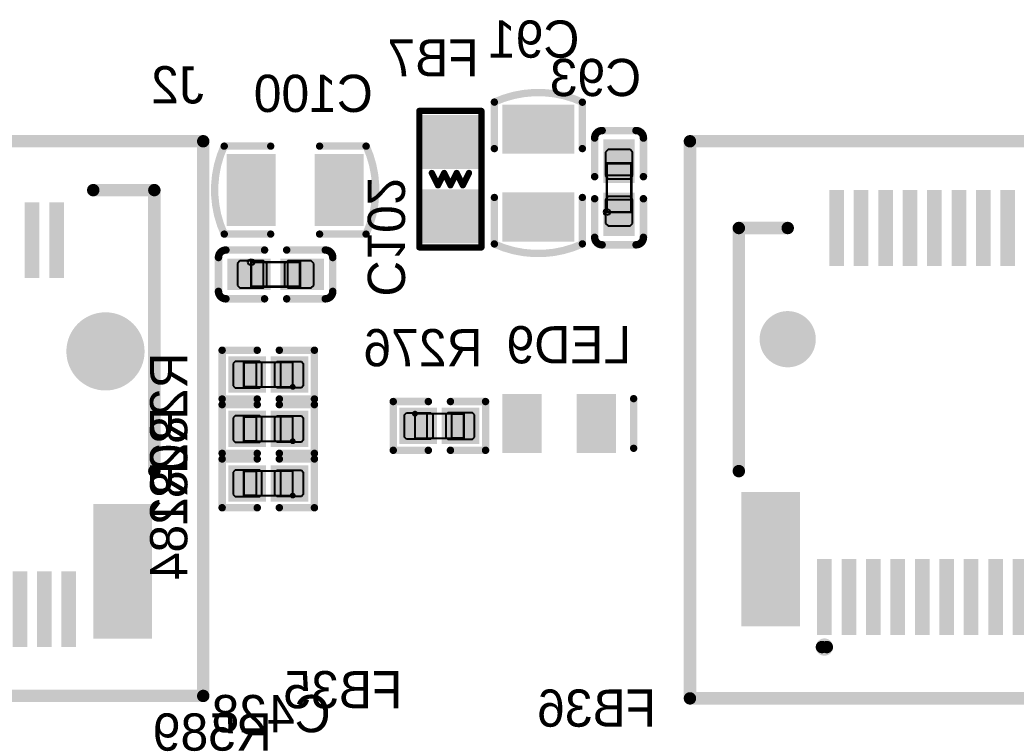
# Model space of a CAD drawing. Header units: millimetres. Extents: x 892 to 1144, y 1011 to 1123.
# Drawn here: x 1067.09 to 1087.47, y 1054.4 to 1069.06 of the extents above; entities that cross this region are included whole.
import ezdxf

# ---------------------------------------------------------------- set-up
doc = ezdxf.new("R2010")
doc.units = ezdxf.units.MM
for name, color, linetype in [('BottomLayer', 5, 'Continuous'), ('BottomOverlay', 54, 'Continuous'), ('BottomPaste', 16, 'Continuous'), ('BottomSolder', 6, 'Continuous'), ('Mechanical12', 56, 'Continuous'), ('Mechanical15', 56, 'Continuous'), ('Mechanical4', 56, 'Continuous'), ('Mechanical5', 56, 'Continuous'), ('Mechanical6', 56, 'Continuous'), ('MultiLayer', 9, 'Continuous'), ('TopLayer', 1, 'Continuous'), ('TopSolder', 216, 'Continuous')]:
    doc.layers.add(name, color=color, linetype=linetype)

msp = doc.modelspace()

# ---------------------------------------------------------------- linework, layer by layer
at = {"layer": 'BottomLayer'}
for points, const_width in [([(1068.445, 1062.275, 1), (1069.245, 1062.275, 1)], 0.8), ([(1082.512, 1062.525, 1), (1083.087, 1062.525, 1)], 0.575)]:
    msp.add_lwpolyline(points, format="xyb", close=True, dxfattribs=dict(at, const_width=const_width))
for points in [[(1077.065, 1067.225), (1077.065, 1066.425), (1078.335, 1067.225), (1078.335, 1066.425)], [(1076.408, 1067.012), (1075.392, 1067.012), (1076.408, 1066.113), (1075.392, 1066.113)], [(1079.62, 1065.775), (1079.62, 1066.565), (1079.08, 1065.775), (1079.08, 1066.565)], [(1072.225, 1066.21), (1071.425, 1066.21), (1072.225, 1064.94), (1071.425, 1064.94)], [(1074.025, 1066.21), (1073.225, 1066.21), (1074.025, 1064.94), (1073.225, 1064.94)], [(1076.408, 1065.488), (1075.392, 1065.488), (1076.408, 1064.589), (1075.392, 1064.589)], [(1079.62, 1064.685), (1079.62, 1065.475), (1079.08, 1064.685), (1079.08, 1065.475)], [(1083.65, 1064.025), (1083.95, 1064.025), (1083.65, 1065.575), (1083.95, 1065.575)], [(1084.15, 1064.025), (1084.45, 1064.025), (1084.15, 1065.575), (1084.45, 1065.575)], [(1084.65, 1064.025), (1084.95, 1064.025), (1084.65, 1065.575), (1084.95, 1065.575)], [(1085.15, 1064.025), (1085.45, 1064.025), (1085.15, 1065.575), (1085.45, 1065.575)], [(1085.65, 1064.025), (1085.95, 1064.025), (1085.65, 1065.575), (1085.95, 1065.575)], [(1086.15, 1064.025), (1086.45, 1064.025), (1086.15, 1065.575), (1086.45, 1065.575)], [(1086.65, 1064.025), (1086.95, 1064.025), (1086.65, 1065.575), (1086.95, 1065.575)], [(1087.15, 1064.025), (1087.45, 1064.025), (1087.15, 1065.575), (1087.45, 1065.575)], [(1067.195, 1063.775), (1067.495, 1063.775), (1067.195, 1065.325), (1067.495, 1065.325)], [(1067.695, 1063.775), (1067.995, 1063.775), (1067.695, 1065.325), (1067.995, 1065.325)], [(1077.065, 1065.425), (1077.065, 1064.625), (1078.335, 1065.425), (1078.335, 1064.625)], [(1071.385, 1063.58), (1072.175, 1063.58), (1071.385, 1064.12), (1072.175, 1064.12)], [(1072.475, 1063.58), (1073.265, 1063.58), (1072.475, 1064.12), (1073.265, 1064.12)], [(1072.025, 1062.07), (1071.459, 1062.07), (1072.025, 1061.53), (1071.459, 1061.53)], [(1072.891, 1062.07), (1072.325, 1062.07), (1072.891, 1061.53), (1072.325, 1061.53)], [(1077.063, 1060.3), (1077.663, 1060.3), (1077.063, 1061.3), (1077.663, 1061.3)], [(1078.587, 1060.3), (1079.187, 1060.3), (1078.587, 1061.3), (1079.187, 1061.3)], [(1072.025, 1060.958), (1071.459, 1060.958), (1072.025, 1060.418), (1071.459, 1060.418)], [(1072.891, 1060.958), (1072.325, 1060.958), (1072.891, 1060.418), (1072.325, 1060.418)], [(1074.959, 1060.48), (1075.525, 1060.48), (1074.959, 1061.02), (1075.525, 1061.02)], [(1075.825, 1060.48), (1076.391, 1060.48), (1075.825, 1061.02), (1076.391, 1061.02)], [(1072.025, 1059.845), (1071.459, 1059.845), (1072.025, 1059.305), (1071.459, 1059.305)], [(1072.891, 1059.845), (1072.325, 1059.845), (1072.891, 1059.305), (1072.325, 1059.305)], [(1081.85, 1056.65), (1083.05, 1056.65), (1081.85, 1059.4), (1083.05, 1059.4)], [(1068.595, 1056.4), (1069.795, 1056.4), (1068.595, 1059.15), (1069.795, 1059.15)], [(1083.4, 1056.475), (1083.7, 1056.475), (1083.4, 1058.025), (1083.7, 1058.025)], [(1083.9, 1056.475), (1084.2, 1056.475), (1083.9, 1058.025), (1084.2, 1058.025)], [(1084.4, 1056.475), (1084.7, 1056.475), (1084.4, 1058.025), (1084.7, 1058.025)], [(1084.9, 1056.475), (1085.2, 1056.475), (1084.9, 1058.025), (1085.2, 1058.025)], [(1085.4, 1056.475), (1085.7, 1056.475), (1085.4, 1058.025), (1085.7, 1058.025)], [(1085.9, 1056.475), (1086.2, 1056.475), (1085.9, 1058.025), (1086.2, 1058.025)], [(1086.4, 1056.475), (1086.7, 1056.475), (1086.4, 1058.025), (1086.7, 1058.025)], [(1086.9, 1056.475), (1087.2, 1056.475), (1086.9, 1058.025), (1087.2, 1058.025)], [(1087.4, 1056.475), (1087.7, 1056.475), (1087.4, 1058.025), (1087.7, 1058.025)], [(1066.945, 1056.225), (1067.245, 1056.225), (1066.945, 1057.775), (1067.245, 1057.775)], [(1067.445, 1056.225), (1067.745, 1056.225), (1067.445, 1057.775), (1067.745, 1057.775)], [(1067.945, 1056.225), (1068.245, 1056.225), (1067.945, 1057.775), (1068.245, 1057.775)]]:
    msp.add_solid(points, dxfattribs=at)
at = {"layer": 'BottomOverlay'}
for points, const_width in [([(1076.799, 1067.377, -0.21896), (1078.6, 1067.374)], 0.15), ([(1078.851, 1066.641, -0.414214), (1079.004, 1066.794)], 0.152), ([(1079.696, 1066.794, -0.414214), (1079.849, 1066.641)], 0.152), ([(1071.276, 1064.675, -0.21896), (1071.273, 1066.476)], 0.15), ([(1074.177, 1066.476, -0.21896), (1074.174, 1064.675)], 0.15), ([(1079.004, 1064.456, -0.414214), (1078.851, 1064.609)], 0.152), ([(1079.849, 1064.609, -0.414214), (1079.696, 1064.456)], 0.152), ([(1071.156, 1064.196, -0.414214), (1071.309, 1064.349)], 0.152), ([(1073.341, 1064.349, -0.414214), (1073.494, 1064.196)], 0.152), ([(1078.6, 1064.476, -0.21896), (1076.799, 1064.473)], 0.15), ([(1071.309, 1063.351, -0.414214), (1071.156, 1063.504)], 0.152), ([(1073.494, 1063.504, -0.414214), (1073.341, 1063.351)], 0.152), ([(1083.5, 1056.225, -1), (1083.6, 1056.225)], 0.254), ([(1083.6, 1056.225, -1), (1083.5, 1056.225)], 0.254)]:
    msp.add_lwpolyline(points, format="xyb", dxfattribs=dict(at, const_width=const_width))
for points, const_width in [([(1076.762, 1067.377, 1), (1076.837, 1067.377, 1)], 0.075), ([(1076.762, 1067.375, 1), (1076.837, 1067.375, 1)], 0.075), ([(1078.562, 1067.375, 1), (1078.637, 1067.375, 1)], 0.075), ([(1078.562, 1067.374, 1), (1078.637, 1067.374, 1)], 0.075), ([(1075.233, 1067.197, 1), (1075.297, 1067.197, 1)], 0.0635), ([(1075.233, 1067.197, 1), (1075.297, 1067.197, 1)], 0.0635), ([(1076.503, 1067.197, 1), (1076.567, 1067.197, 1)], 0.0635), ([(1076.503, 1067.197, 1), (1076.567, 1067.197, 1)], 0.0635), ([(1078.966, 1066.794, 1), (1079.042, 1066.794, 1)], 0.0762), ([(1078.966, 1066.794, 1), (1079.042, 1066.794, 1)], 0.0762), ([(1079.658, 1066.794, 1), (1079.734, 1066.794, 1)], 0.0762), ([(1079.658, 1066.794, 1), (1079.734, 1066.794, 1)], 0.0762), ([(1078.813, 1066.641, 1), (1078.889, 1066.641, 1)], 0.0762), ([(1078.813, 1066.641, 1), (1078.889, 1066.641, 1)], 0.0762), ([(1079.81, 1066.641, 1), (1079.887, 1066.641, 1)], 0.0762), ([(1079.81, 1066.641, 1), (1079.887, 1066.641, 1)], 0.0762), ([(1071.235, 1066.476, 1), (1071.31, 1066.476, 1)], 0.075), ([(1071.237, 1066.475, 1), (1071.312, 1066.475, 1)], 0.075), ([(1072.187, 1066.475, 1), (1072.262, 1066.475, 1)], 0.075), ([(1073.187, 1066.475, 1), (1073.262, 1066.475, 1)], 0.075), ([(1074.137, 1066.475, 1), (1074.212, 1066.475, 1)], 0.075), ([(1074.14, 1066.476, 1), (1074.215, 1066.476, 1)], 0.075), ([(1076.762, 1066.425, 1), (1076.837, 1066.425, 1)], 0.075), ([(1078.562, 1066.425, 1), (1078.637, 1066.425, 1)], 0.075), ([(1075.487, 1065.927, 1), (1075.551, 1065.927, 1)], 0.0635), ([(1075.741, 1065.927, 1), (1075.805, 1065.927, 1)], 0.0635), ([(1075.741, 1065.927, 1), (1075.805, 1065.927, 1)], 0.0635), ([(1075.995, 1065.927, 1), (1076.059, 1065.927, 1)], 0.0635), ([(1075.995, 1065.927, 1), (1076.059, 1065.927, 1)], 0.0635), ([(1076.249, 1065.927, 1), (1076.313, 1065.927, 1)], 0.0635), ([(1078.813, 1065.851, 1), (1078.889, 1065.851, 1)], 0.0762), ([(1079.81, 1065.851, 1), (1079.887, 1065.851, 1)], 0.0762), ([(1068.531, 1065.575, 1), (1068.658, 1065.575, 1)], 0.127), ([(1068.531, 1065.575, 1), (1068.658, 1065.575, 1)], 0.127), ([(1069.781, 1065.575, 1), (1069.908, 1065.575, 1)], 0.127), ([(1069.781, 1065.575, 1), (1069.908, 1065.575, 1)], 0.127), ([(1069.781, 1065.575, 1), (1069.908, 1065.575, 1)], 0.127), ([(1069.781, 1065.575, 1), (1069.908, 1065.575, 1)], 0.127), ([(1075.614, 1065.673, 1), (1075.678, 1065.673, 1)], 0.0635), ([(1075.614, 1065.673, 1), (1075.678, 1065.673, 1)], 0.0635), ([(1075.868, 1065.673, 1), (1075.932, 1065.673, 1)], 0.0635), ([(1075.868, 1065.673, 1), (1075.932, 1065.673, 1)], 0.0635), ([(1076.122, 1065.673, 1), (1076.186, 1065.673, 1)], 0.0635), ([(1076.122, 1065.673, 1), (1076.186, 1065.673, 1)], 0.0635), ([(1076.762, 1065.425, 1), (1076.837, 1065.425, 1)], 0.075), ([(1078.562, 1065.425, 1), (1078.637, 1065.425, 1)], 0.075), ([(1078.813, 1065.399, 1), (1078.889, 1065.399, 1)], 0.0762), ([(1079.81, 1065.399, 1), (1079.887, 1065.399, 1)], 0.0762), ([(1081.736, 1064.8, 1), (1081.863, 1064.8, 1)], 0.127), ([(1081.736, 1064.8, 1), (1081.863, 1064.8, 1)], 0.127), ([(1082.736, 1064.8, 1), (1082.863, 1064.8, 1)], 0.127), ([(1071.237, 1064.675, 1), (1071.312, 1064.675, 1)], 0.075), ([(1071.238, 1064.675, 1), (1071.313, 1064.675, 1)], 0.075), ([(1072.187, 1064.675, 1), (1072.262, 1064.675, 1)], 0.075), ([(1073.187, 1064.675, 1), (1073.262, 1064.675, 1)], 0.075), ([(1074.137, 1064.675, 1), (1074.212, 1064.675, 1)], 0.075), ([(1074.137, 1064.675, 1), (1074.212, 1064.675, 1)], 0.075), ([(1078.813, 1064.609, 1), (1078.889, 1064.609, 1)], 0.0762), ([(1078.813, 1064.609, 1), (1078.889, 1064.609, 1)], 0.0762), ([(1079.81, 1064.609, 1), (1079.887, 1064.609, 1)], 0.0762), ([(1079.81, 1064.609, 1), (1079.887, 1064.609, 1)], 0.0762), ([(1071.271, 1064.349, 1), (1071.347, 1064.349, 1)], 0.0762), ([(1071.271, 1064.349, 1), (1071.347, 1064.349, 1)], 0.0762), ([(1072.061, 1064.349, 1), (1072.137, 1064.349, 1)], 0.0762), ([(1072.513, 1064.349, 1), (1072.589, 1064.349, 1)], 0.0762), ([(1073.303, 1064.349, 1), (1073.379, 1064.349, 1)], 0.0762), ([(1073.303, 1064.349, 1), (1073.379, 1064.349, 1)], 0.0762), ([(1075.233, 1064.403, 1), (1075.297, 1064.403, 1)], 0.0635), ([(1075.233, 1064.403, 1), (1075.297, 1064.403, 1)], 0.0635), ([(1076.503, 1064.403, 1), (1076.567, 1064.403, 1)], 0.0635), ([(1076.503, 1064.403, 1), (1076.567, 1064.403, 1)], 0.0635), ([(1076.762, 1064.473, 1), (1076.837, 1064.473, 1)], 0.075), ([(1076.762, 1064.475, 1), (1076.837, 1064.475, 1)], 0.075), ([(1078.562, 1064.476, 1), (1078.637, 1064.476, 1)], 0.075), ([(1078.562, 1064.475, 1), (1078.637, 1064.475, 1)], 0.075), ([(1078.966, 1064.456, 1), (1079.042, 1064.456, 1)], 0.0762), ([(1078.966, 1064.456, 1), (1079.042, 1064.456, 1)], 0.0762), ([(1079.658, 1064.456, 1), (1079.734, 1064.456, 1)], 0.0762), ([(1079.658, 1064.456, 1), (1079.734, 1064.456, 1)], 0.0762), ([(1071.118, 1064.196, 1), (1071.194, 1064.196, 1)], 0.0762), ([(1071.118, 1064.196, 1), (1071.194, 1064.196, 1)], 0.0762), ([(1073.456, 1064.196, 1), (1073.532, 1064.196, 1)], 0.0762), ([(1073.456, 1064.196, 1), (1073.532, 1064.196, 1)], 0.0762), ([(1071.118, 1063.504, 1), (1071.194, 1063.504, 1)], 0.0762), ([(1071.118, 1063.504, 1), (1071.194, 1063.504, 1)], 0.0762), ([(1071.271, 1063.351, 1), (1071.347, 1063.351, 1)], 0.0762), ([(1071.271, 1063.351, 1), (1071.347, 1063.351, 1)], 0.0762), ([(1072.061, 1063.351, 1), (1072.137, 1063.351, 1)], 0.0762), ([(1072.513, 1063.351, 1), (1072.589, 1063.351, 1)], 0.0762), ([(1073.303, 1063.351, 1), (1073.379, 1063.351, 1)], 0.0762), ([(1073.303, 1063.351, 1), (1073.379, 1063.351, 1)], 0.0762), ([(1073.456, 1063.504, 1), (1073.532, 1063.504, 1)], 0.0762), ([(1073.456, 1063.504, 1), (1073.532, 1063.504, 1)], 0.0762), ([(1071.193, 1062.299, 1), (1071.269, 1062.299, 1)], 0.0762), ([(1071.193, 1062.299, 1), (1071.269, 1062.299, 1)], 0.0762), ([(1071.911, 1062.299, 1), (1071.987, 1062.299, 1)], 0.0762), ([(1072.363, 1062.299, 1), (1072.439, 1062.299, 1)], 0.0762), ([(1073.081, 1062.299, 1), (1073.157, 1062.299, 1)], 0.0762), ([(1073.081, 1062.299, 1), (1073.157, 1062.299, 1)], 0.0762), ([(1071.193, 1061.301, 1), (1071.269, 1061.301, 1)], 0.0762), ([(1071.193, 1061.301, 1), (1071.269, 1061.301, 1)], 0.0762), ([(1071.911, 1061.301, 1), (1071.987, 1061.301, 1)], 0.0762), ([(1072.363, 1061.301, 1), (1072.439, 1061.301, 1)], 0.0762), ([(1073.081, 1061.301, 1), (1073.157, 1061.301, 1)], 0.0762), ([(1073.081, 1061.301, 1), (1073.157, 1061.301, 1)], 0.0762), ([(1079.611, 1061.308, 1), (1079.686, 1061.308, 1)], 0.075), ([(1071.193, 1061.186, 1), (1071.269, 1061.186, 1)], 0.0762), ([(1071.193, 1061.186, 1), (1071.269, 1061.186, 1)], 0.0762), ([(1071.911, 1061.186, 1), (1071.987, 1061.186, 1)], 0.0762), ([(1072.363, 1061.186, 1), (1072.439, 1061.186, 1)], 0.0762), ([(1073.081, 1061.186, 1), (1073.157, 1061.186, 1)], 0.0762), ([(1073.081, 1061.186, 1), (1073.157, 1061.186, 1)], 0.0762), ([(1074.693, 1061.249, 1), (1074.769, 1061.249, 1)], 0.0762), ([(1074.693, 1061.249, 1), (1074.769, 1061.249, 1)], 0.0762), ([(1075.411, 1061.249, 1), (1075.487, 1061.249, 1)], 0.0762), ([(1075.863, 1061.249, 1), (1075.939, 1061.249, 1)], 0.0762), ([(1076.581, 1061.249, 1), (1076.657, 1061.249, 1)], 0.0762), ([(1076.581, 1061.249, 1), (1076.657, 1061.249, 1)], 0.0762), ([(1079.611, 1060.292, 1), (1079.686, 1060.292, 1)], 0.075), ([(1071.193, 1060.189, 1), (1071.269, 1060.189, 1)], 0.0762), ([(1071.193, 1060.189, 1), (1071.269, 1060.189, 1)], 0.0762), ([(1071.193, 1060.074, 1), (1071.269, 1060.074, 1)], 0.0762), ([(1071.193, 1060.074, 1), (1071.269, 1060.074, 1)], 0.0762), ([(1071.911, 1060.189, 1), (1071.987, 1060.189, 1)], 0.0762), ([(1071.911, 1060.074, 1), (1071.987, 1060.074, 1)], 0.0762), ([(1072.363, 1060.189, 1), (1072.439, 1060.189, 1)], 0.0762), ([(1072.363, 1060.074, 1), (1072.439, 1060.074, 1)], 0.0762), ([(1073.081, 1060.189, 1), (1073.157, 1060.189, 1)], 0.0762), ([(1073.081, 1060.189, 1), (1073.157, 1060.189, 1)], 0.0762), ([(1073.081, 1060.074, 1), (1073.157, 1060.074, 1)], 0.0762), ([(1073.081, 1060.074, 1), (1073.157, 1060.074, 1)], 0.0762), ([(1074.693, 1060.251, 1), (1074.769, 1060.251, 1)], 0.0762), ([(1074.693, 1060.251, 1), (1074.769, 1060.251, 1)], 0.0762), ([(1075.411, 1060.251, 1), (1075.487, 1060.251, 1)], 0.0762), ([(1075.863, 1060.251, 1), (1075.939, 1060.251, 1)], 0.0762), ([(1076.581, 1060.251, 1), (1076.657, 1060.251, 1)], 0.0762), ([(1076.581, 1060.251, 1), (1076.657, 1060.251, 1)], 0.0762), ([(1069.781, 1059.825, 1), (1069.908, 1059.825, 1)], 0.127), ([(1069.781, 1059.825, 1), (1069.908, 1059.825, 1)], 0.127), ([(1081.736, 1059.825, 1), (1081.863, 1059.825, 1)], 0.127), ([(1071.193, 1059.076, 1), (1071.269, 1059.076, 1)], 0.0762), ([(1071.193, 1059.076, 1), (1071.269, 1059.076, 1)], 0.0762), ([(1071.911, 1059.076, 1), (1071.987, 1059.076, 1)], 0.0762), ([(1072.363, 1059.076, 1), (1072.439, 1059.076, 1)], 0.0762), ([(1073.081, 1059.076, 1), (1073.157, 1059.076, 1)], 0.0762), ([(1073.081, 1059.076, 1), (1073.157, 1059.076, 1)], 0.0762), ([(1083.436, 1056.225, 1), (1083.563, 1056.225, 1)], 0.127), ([(1083.436, 1056.225, 1), (1083.563, 1056.225, 1)], 0.127), ([(1083.536, 1056.225, 1), (1083.663, 1056.225, 1)], 0.127), ([(1083.536, 1056.225, 1), (1083.663, 1056.225, 1)], 0.127)]:
    msp.add_lwpolyline(points, format="xyb", close=True, dxfattribs=dict(at, const_width=const_width))
for points, const_width in [([(1076.8, 1066.425), (1076.8, 1067.375)], 0.15), ([(1078.6, 1066.425), (1078.6, 1067.375)], 0.15), ([(1075.265, 1064.403), (1075.265, 1067.197)], 0.127), ([(1075.265, 1067.197), (1076.535, 1067.197)], 0.127), ([(1076.535, 1064.403), (1076.535, 1067.197)], 0.127), ([(1079.004, 1066.794), (1079.696, 1066.794)], 0.152), ([(1078.851, 1065.851), (1078.851, 1066.641)], 0.152), ([(1079.849, 1065.851), (1079.849, 1066.641)], 0.152), ([(1071.275, 1066.475), (1072.225, 1066.475)], 0.15), ([(1073.225, 1066.475), (1074.175, 1066.475)], 0.15), ([(1075.519, 1065.927), (1075.646, 1065.673)], 0.127), ([(1075.646, 1065.673), (1075.773, 1065.927)], 0.127), ([(1075.773, 1065.927), (1075.9, 1065.673)], 0.127), ([(1075.9, 1065.673), (1076.027, 1065.927)], 0.127), ([(1076.027, 1065.927), (1076.154, 1065.673)], 0.127), ([(1076.154, 1065.673), (1076.281, 1065.927)], 0.127), ([(1068.595, 1065.575), (1069.845, 1065.575)], 0.254), ([(1068.595, 1065.575), (1069.845, 1065.575)], 0.254), ([(1069.845, 1059.825), (1069.845, 1065.575)], 0.254), ([(1069.845, 1059.825), (1069.845, 1065.575)], 0.254), ([(1076.8, 1064.475), (1076.8, 1065.425)], 0.15), ([(1078.6, 1064.475), (1078.6, 1065.425)], 0.15), ([(1078.851, 1064.609), (1078.851, 1065.399)], 0.152), ([(1079.849, 1064.609), (1079.849, 1065.399)], 0.152), ([(1081.8, 1064.8), (1082.8, 1064.8)], 0.254), ([(1081.8, 1059.825), (1081.8, 1064.8)], 0.254), ([(1071.275, 1064.675), (1072.225, 1064.675)], 0.15), ([(1073.225, 1064.675), (1074.175, 1064.675)], 0.15), ([(1071.309, 1064.349), (1072.099, 1064.349)], 0.152), ([(1072.551, 1064.349), (1073.341, 1064.349)], 0.152), ([(1075.265, 1064.403), (1076.535, 1064.403)], 0.127), ([(1079.004, 1064.456), (1079.696, 1064.456)], 0.152), ([(1071.156, 1063.504), (1071.156, 1064.196)], 0.152), ([(1073.494, 1063.504), (1073.494, 1064.196)], 0.152), ([(1071.309, 1063.351), (1072.099, 1063.351)], 0.152), ([(1072.551, 1063.351), (1073.341, 1063.351)], 0.152), ([(1071.231, 1061.301), (1071.231, 1062.299)], 0.152), ([(1071.231, 1062.299), (1071.949, 1062.299)], 0.152), ([(1072.401, 1062.299), (1073.119, 1062.299)], 0.152), ([(1073.119, 1061.301), (1073.119, 1062.299)], 0.152), ([(1071.231, 1061.301), (1071.949, 1061.301)], 0.152), ([(1072.401, 1061.301), (1073.119, 1061.301)], 0.152), ([(1079.649, 1060.292), (1079.649, 1061.308)], 0.15), ([(1071.231, 1060.189), (1071.231, 1061.186)], 0.152), ([(1071.231, 1061.186), (1071.949, 1061.186)], 0.152), ([(1072.401, 1061.186), (1073.119, 1061.186)], 0.152), ([(1073.119, 1060.189), (1073.119, 1061.186)], 0.152), ([(1074.731, 1061.249), (1075.449, 1061.249)], 0.152), ([(1074.731, 1060.251), (1074.731, 1061.249)], 0.152), ([(1075.901, 1061.249), (1076.619, 1061.249)], 0.152), ([(1076.619, 1060.251), (1076.619, 1061.249)], 0.152), ([(1071.231, 1060.189), (1071.949, 1060.189)], 0.152), ([(1071.231, 1059.076), (1071.231, 1060.074)], 0.152), ([(1071.231, 1060.074), (1071.949, 1060.074)], 0.152), ([(1072.401, 1060.189), (1073.119, 1060.189)], 0.152), ([(1072.401, 1060.074), (1073.119, 1060.074)], 0.152), ([(1073.119, 1059.076), (1073.119, 1060.074)], 0.152), ([(1074.731, 1060.251), (1075.449, 1060.251)], 0.152), ([(1075.901, 1060.251), (1076.619, 1060.251)], 0.152), ([(1071.231, 1059.076), (1071.949, 1059.076)], 0.152), ([(1072.401, 1059.076), (1073.119, 1059.076)], 0.152)]:
    msp.add_lwpolyline(points, dxfattribs=dict(at, const_width=const_width))
at = {"layer": 'BottomPaste'}
for p, q in [((1079.125, 1066.405), (1079.075, 1066.355)), ((1079.075, 1066.355), (1079.075, 1065.875)), ((1079.575, 1066.405), (1079.125, 1066.405)), ((1079.625, 1066.355), (1079.575, 1066.405)), ((1079.625, 1065.875), (1079.625, 1066.355)), ((1079.075, 1065.875), (1079.125, 1065.805)), ((1079.575, 1065.805), (1079.625, 1065.875)), ((1079.125, 1065.805), (1079.575, 1065.805)), ((1079.125, 1065.445), (1079.075, 1065.375)), ((1079.575, 1065.445), (1079.125, 1065.445)), ((1079.625, 1065.375), (1079.575, 1065.445)), ((1079.075, 1065.375), (1079.075, 1064.895)), ((1079.625, 1064.895), (1079.625, 1065.375)), ((1079.075, 1064.895), (1079.125, 1064.845)), ((1079.125, 1064.845), (1079.575, 1064.845)), ((1079.575, 1064.845), (1079.625, 1064.895)), ((1071.595, 1064.125), (1071.545, 1064.075)), ((1071.545, 1064.075), (1071.545, 1063.625)), ((1072.075, 1064.125), (1071.595, 1064.125)), ((1072.145, 1064.075), (1072.075, 1064.125)), ((1072.145, 1063.625), (1072.145, 1064.075)), ((1072.575, 1064.125), (1072.505, 1064.075)), ((1072.505, 1064.075), (1072.505, 1063.625)), ((1073.055, 1064.125), (1072.575, 1064.125)), ((1073.105, 1064.075), (1073.055, 1064.125)), ((1073.105, 1063.625), (1073.105, 1064.075)), ((1071.545, 1063.625), (1071.595, 1063.575)), ((1072.075, 1063.575), (1072.145, 1063.625)), ((1072.505, 1063.625), (1072.575, 1063.575)), ((1073.055, 1063.575), (1073.105, 1063.625)), ((1071.595, 1063.575), (1072.075, 1063.575)), ((1072.575, 1063.575), (1073.055, 1063.575)), ((1071.499, 1062.07), (1071.459, 1062.03)), ((1071.459, 1062.03), (1071.459, 1061.57)), ((1072, 1062.07), (1071.499, 1062.07)), ((1072.04, 1062.03), (1072, 1062.07)), ((1072.04, 1061.57), (1072.04, 1062.03)), ((1072.31, 1062.03), (1072.35, 1062.07)), ((1072.31, 1061.57), (1072.31, 1062.03)), ((1072.35, 1062.07), (1072.851, 1062.07)), ((1072.851, 1062.07), (1072.891, 1062.03)), ((1072.891, 1062.03), (1072.891, 1061.57)), ((1071.459, 1061.57), (1071.499, 1061.53)), ((1072, 1061.53), (1072.04, 1061.57)), ((1072.35, 1061.53), (1072.31, 1061.57)), ((1072.891, 1061.57), (1072.851, 1061.53)), ((1071.499, 1061.53), (1072, 1061.53)), ((1072.851, 1061.53), (1072.35, 1061.53)), ((1071.499, 1060.958), (1071.459, 1060.917)), ((1072, 1060.958), (1071.499, 1060.958)), ((1072.04, 1060.917), (1072, 1060.958)), ((1072.31, 1060.917), (1072.35, 1060.958)), ((1072.35, 1060.958), (1072.851, 1060.958)), ((1072.851, 1060.958), (1072.891, 1060.917)), ((1074.959, 1060.98), (1074.999, 1061.02)), ((1074.959, 1060.52), (1074.959, 1060.98)), ((1074.999, 1061.02), (1075.5, 1061.02)), ((1075.5, 1061.02), (1075.54, 1060.98)), ((1075.54, 1060.98), (1075.54, 1060.52)), ((1075.85, 1061.02), (1075.81, 1060.98)), ((1075.81, 1060.98), (1075.81, 1060.52)), ((1076.351, 1061.02), (1075.85, 1061.02)), ((1076.391, 1060.98), (1076.351, 1061.02)), ((1076.391, 1060.52), (1076.391, 1060.98)), ((1071.459, 1060.917), (1071.459, 1060.458)), ((1072.04, 1060.458), (1072.04, 1060.917)), ((1072.31, 1060.458), (1072.31, 1060.917)), ((1072.891, 1060.917), (1072.891, 1060.458)), ((1071.459, 1060.458), (1071.499, 1060.418)), ((1071.499, 1060.418), (1072, 1060.418)), ((1072, 1060.418), (1072.04, 1060.458)), ((1072.35, 1060.418), (1072.31, 1060.458)), ((1072.851, 1060.418), (1072.35, 1060.418)), ((1072.891, 1060.458), (1072.851, 1060.418)), ((1074.999, 1060.48), (1074.959, 1060.52)), ((1075.5, 1060.48), (1074.999, 1060.48)), ((1075.54, 1060.52), (1075.5, 1060.48)), ((1075.81, 1060.52), (1075.85, 1060.48)), ((1075.85, 1060.48), (1076.351, 1060.48)), ((1076.351, 1060.48), (1076.391, 1060.52)), ((1071.499, 1059.845), (1071.459, 1059.805)), ((1071.459, 1059.805), (1071.459, 1059.345)), ((1072, 1059.845), (1071.499, 1059.845)), ((1072.04, 1059.805), (1072, 1059.845)), ((1072.04, 1059.345), (1072.04, 1059.805)), ((1072.31, 1059.805), (1072.35, 1059.845)), ((1072.31, 1059.345), (1072.31, 1059.805)), ((1072.35, 1059.845), (1072.851, 1059.845)), ((1072.851, 1059.845), (1072.891, 1059.805)), ((1072.891, 1059.805), (1072.891, 1059.345)), ((1071.459, 1059.345), (1071.499, 1059.305)), ((1072, 1059.305), (1072.04, 1059.345)), ((1072.35, 1059.305), (1072.31, 1059.345)), ((1072.891, 1059.345), (1072.851, 1059.305)), ((1071.499, 1059.305), (1072, 1059.305)), ((1072.851, 1059.305), (1072.35, 1059.305))]:
    msp.add_line(p, q, dxfattribs=at)
for points in [[(1077.065, 1067.225), (1077.065, 1066.425), (1078.335, 1067.225), (1078.335, 1066.425)], [(1076.408, 1067.012), (1075.392, 1067.012), (1076.408, 1066.113), (1075.392, 1066.113)], [(1079.62, 1065.775), (1079.62, 1066.565), (1079.08, 1065.775), (1079.08, 1066.565)], [(1072.225, 1066.21), (1071.425, 1066.21), (1072.225, 1064.94), (1071.425, 1064.94)], [(1074.025, 1066.21), (1073.225, 1066.21), (1074.025, 1064.94), (1073.225, 1064.94)], [(1076.408, 1065.488), (1075.392, 1065.488), (1076.408, 1064.589), (1075.392, 1064.589)], [(1079.62, 1064.685), (1079.62, 1065.475), (1079.08, 1064.685), (1079.08, 1065.475)], [(1083.65, 1064.025), (1083.95, 1064.025), (1083.65, 1065.575), (1083.95, 1065.575)], [(1084.15, 1064.025), (1084.45, 1064.025), (1084.15, 1065.575), (1084.45, 1065.575)], [(1084.65, 1064.025), (1084.95, 1064.025), (1084.65, 1065.575), (1084.95, 1065.575)], [(1085.15, 1064.025), (1085.45, 1064.025), (1085.15, 1065.575), (1085.45, 1065.575)], [(1085.65, 1064.025), (1085.95, 1064.025), (1085.65, 1065.575), (1085.95, 1065.575)], [(1086.15, 1064.025), (1086.45, 1064.025), (1086.15, 1065.575), (1086.45, 1065.575)], [(1086.65, 1064.025), (1086.95, 1064.025), (1086.65, 1065.575), (1086.95, 1065.575)], [(1087.15, 1064.025), (1087.45, 1064.025), (1087.15, 1065.575), (1087.45, 1065.575)], [(1067.195, 1063.775), (1067.495, 1063.775), (1067.195, 1065.325), (1067.495, 1065.325)], [(1067.695, 1063.775), (1067.995, 1063.775), (1067.695, 1065.325), (1067.995, 1065.325)], [(1077.065, 1065.425), (1077.065, 1064.625), (1078.335, 1065.425), (1078.335, 1064.625)], [(1071.385, 1063.58), (1072.175, 1063.58), (1071.385, 1064.12), (1072.175, 1064.12)], [(1072.475, 1063.58), (1073.265, 1063.58), (1072.475, 1064.12), (1073.265, 1064.12)], [(1072.025, 1062.07), (1071.459, 1062.07), (1072.025, 1061.53), (1071.459, 1061.53)], [(1072.891, 1062.07), (1072.325, 1062.07), (1072.891, 1061.53), (1072.325, 1061.53)], [(1077.063, 1060.3), (1077.663, 1060.3), (1077.063, 1061.3), (1077.663, 1061.3)], [(1078.587, 1060.3), (1079.187, 1060.3), (1078.587, 1061.3), (1079.187, 1061.3)], [(1072.025, 1060.958), (1071.459, 1060.958), (1072.025, 1060.418), (1071.459, 1060.418)], [(1072.891, 1060.958), (1072.325, 1060.958), (1072.891, 1060.418), (1072.325, 1060.418)], [(1074.959, 1060.48), (1075.525, 1060.48), (1074.959, 1061.02), (1075.525, 1061.02)], [(1075.825, 1060.48), (1076.391, 1060.48), (1075.825, 1061.02), (1076.391, 1061.02)], [(1072.025, 1059.845), (1071.459, 1059.845), (1072.025, 1059.305), (1071.459, 1059.305)], [(1072.891, 1059.845), (1072.325, 1059.845), (1072.891, 1059.305), (1072.325, 1059.305)], [(1081.85, 1056.65), (1083.05, 1056.65), (1081.85, 1059.4), (1083.05, 1059.4)], [(1068.595, 1056.4), (1069.795, 1056.4), (1068.595, 1059.15), (1069.795, 1059.15)], [(1083.4, 1056.475), (1083.7, 1056.475), (1083.4, 1058.025), (1083.7, 1058.025)], [(1083.9, 1056.475), (1084.2, 1056.475), (1083.9, 1058.025), (1084.2, 1058.025)], [(1084.4, 1056.475), (1084.7, 1056.475), (1084.4, 1058.025), (1084.7, 1058.025)], [(1084.9, 1056.475), (1085.2, 1056.475), (1084.9, 1058.025), (1085.2, 1058.025)], [(1085.4, 1056.475), (1085.7, 1056.475), (1085.4, 1058.025), (1085.7, 1058.025)], [(1085.9, 1056.475), (1086.2, 1056.475), (1085.9, 1058.025), (1086.2, 1058.025)], [(1086.4, 1056.475), (1086.7, 1056.475), (1086.4, 1058.025), (1086.7, 1058.025)], [(1086.9, 1056.475), (1087.2, 1056.475), (1086.9, 1058.025), (1087.2, 1058.025)], [(1087.4, 1056.475), (1087.7, 1056.475), (1087.4, 1058.025), (1087.7, 1058.025)], [(1066.945, 1056.225), (1067.245, 1056.225), (1066.945, 1057.775), (1067.245, 1057.775)], [(1067.445, 1056.225), (1067.745, 1056.225), (1067.445, 1057.775), (1067.745, 1057.775)], [(1067.945, 1056.225), (1068.245, 1056.225), (1067.945, 1057.775), (1068.245, 1057.775)]]:
    msp.add_solid(points, dxfattribs=at)
at = {"layer": 'BottomSolder'}
for points, const_width in [([(1068.445, 1062.275, 1), (1069.245, 1062.275, 1)], 0.8), ([(1082.512, 1062.525, 1), (1083.087, 1062.525, 1)], 0.575)]:
    msp.add_lwpolyline(points, format="xyb", close=True, dxfattribs=dict(at, const_width=const_width))
for points in [[(1076.963, 1067.327), (1076.963, 1066.323), (1078.437, 1067.327), (1078.437, 1066.323)], [(1076.51, 1067.113), (1075.29, 1067.113), (1076.51, 1066.011), (1075.29, 1066.011)], [(1079.671, 1065.724), (1079.671, 1066.616), (1079.029, 1065.724), (1079.029, 1066.616)], [(1072.327, 1066.312), (1071.323, 1066.312), (1072.327, 1064.838), (1071.323, 1064.838)], [(1074.127, 1066.312), (1073.123, 1066.312), (1074.127, 1064.838), (1073.123, 1064.838)], [(1076.51, 1065.589), (1075.29, 1065.589), (1076.51, 1064.487), (1075.29, 1064.487)], [(1076.963, 1065.527), (1076.963, 1064.523), (1078.437, 1065.527), (1078.437, 1064.523)], [(1079.671, 1064.634), (1079.671, 1065.526), (1079.029, 1064.634), (1079.029, 1065.526)], [(1083.65, 1064.025), (1083.95, 1064.025), (1083.65, 1065.575), (1083.95, 1065.575)], [(1084.15, 1064.025), (1084.45, 1064.025), (1084.15, 1065.575), (1084.45, 1065.575)], [(1084.65, 1064.025), (1084.95, 1064.025), (1084.65, 1065.575), (1084.95, 1065.575)], [(1085.15, 1064.025), (1085.45, 1064.025), (1085.15, 1065.575), (1085.45, 1065.575)], [(1085.65, 1064.025), (1085.95, 1064.025), (1085.65, 1065.575), (1085.95, 1065.575)], [(1086.15, 1064.025), (1086.45, 1064.025), (1086.15, 1065.575), (1086.45, 1065.575)], [(1086.65, 1064.025), (1086.95, 1064.025), (1086.65, 1065.575), (1086.95, 1065.575)], [(1087.15, 1064.025), (1087.45, 1064.025), (1087.15, 1065.575), (1087.45, 1065.575)], [(1067.195, 1063.775), (1067.495, 1063.775), (1067.195, 1065.325), (1067.495, 1065.325)], [(1067.695, 1063.775), (1067.995, 1063.775), (1067.695, 1065.325), (1067.995, 1065.325)], [(1071.334, 1063.529), (1072.226, 1063.529), (1071.334, 1064.171), (1072.226, 1064.171)], [(1072.424, 1063.529), (1073.316, 1063.529), (1072.424, 1064.171), (1073.316, 1064.171)], [(1072.127, 1062.172), (1071.358, 1062.172), (1072.127, 1061.428), (1071.358, 1061.428)], [(1072.992, 1062.172), (1072.223, 1062.172), (1072.992, 1061.428), (1072.223, 1061.428)], [(1076.961, 1060.198), (1077.765, 1060.198), (1076.961, 1061.402), (1077.765, 1061.402)], [(1078.485, 1060.198), (1079.289, 1060.198), (1078.485, 1061.402), (1079.289, 1061.402)], [(1072.127, 1061.059), (1071.358, 1061.059), (1072.127, 1060.316), (1071.358, 1060.316)], [(1072.992, 1061.059), (1072.223, 1061.059), (1072.992, 1060.316), (1072.223, 1060.316)], [(1074.858, 1060.378), (1075.627, 1060.378), (1074.858, 1061.122), (1075.627, 1061.122)], [(1075.723, 1060.378), (1076.492, 1060.378), (1075.723, 1061.122), (1076.492, 1061.122)], [(1072.127, 1059.947), (1071.358, 1059.947), (1072.127, 1059.203), (1071.358, 1059.203)], [(1072.992, 1059.947), (1072.223, 1059.947), (1072.992, 1059.203), (1072.223, 1059.203)], [(1081.85, 1056.65), (1083.05, 1056.65), (1081.85, 1059.4), (1083.05, 1059.4)], [(1068.595, 1056.4), (1069.795, 1056.4), (1068.595, 1059.15), (1069.795, 1059.15)], [(1083.4, 1056.475), (1083.7, 1056.475), (1083.4, 1058.025), (1083.7, 1058.025)], [(1083.9, 1056.475), (1084.2, 1056.475), (1083.9, 1058.025), (1084.2, 1058.025)], [(1084.4, 1056.475), (1084.7, 1056.475), (1084.4, 1058.025), (1084.7, 1058.025)], [(1084.9, 1056.475), (1085.2, 1056.475), (1084.9, 1058.025), (1085.2, 1058.025)], [(1085.4, 1056.475), (1085.7, 1056.475), (1085.4, 1058.025), (1085.7, 1058.025)], [(1085.9, 1056.475), (1086.2, 1056.475), (1085.9, 1058.025), (1086.2, 1058.025)], [(1086.4, 1056.475), (1086.7, 1056.475), (1086.4, 1058.025), (1086.7, 1058.025)], [(1086.9, 1056.475), (1087.2, 1056.475), (1086.9, 1058.025), (1087.2, 1058.025)], [(1087.4, 1056.475), (1087.7, 1056.475), (1087.4, 1058.025), (1087.7, 1058.025)], [(1066.945, 1056.225), (1067.245, 1056.225), (1066.945, 1057.775), (1067.245, 1057.775)], [(1067.445, 1056.225), (1067.745, 1056.225), (1067.445, 1057.775), (1067.745, 1057.775)], [(1067.945, 1056.225), (1068.245, 1056.225), (1067.945, 1057.775), (1068.245, 1057.775)]]:
    msp.add_solid(points, dxfattribs=at)
at = {"layer": 'Mechanical12', "const_width": 0.254}
for points in [[(1046.845, 1066.575), (1070.845, 1066.575)], [(1070.845, 1055.225), (1070.845, 1066.575)], [(1080.8, 1055.175), (1080.8, 1066.575)], [(1080.8, 1066.575), (1104.8, 1066.575)], [(1046.845, 1055.225), (1070.845, 1055.225)], [(1080.8, 1055.175), (1104.8, 1055.175)]]:
    msp.add_lwpolyline(points, dxfattribs=at)
at = {"layer": 'Mechanical12', "const_width": 0.127}
for points in [[(1070.781, 1066.575, 1), (1070.908, 1066.575, 1)], [(1070.781, 1066.575, 1), (1070.908, 1066.575, 1)], [(1080.736, 1066.575, 1), (1080.863, 1066.575, 1)], [(1080.736, 1066.575, 1), (1080.863, 1066.575, 1)], [(1070.781, 1055.225, 1), (1070.908, 1055.225, 1)], [(1070.781, 1055.225, 1), (1070.908, 1055.225, 1)], [(1080.736, 1055.175, 1), (1080.863, 1055.175, 1)], [(1080.736, 1055.175, 1), (1080.863, 1055.175, 1)]]:
    msp.add_lwpolyline(points, format="xyb", close=True, dxfattribs=at)
at = {"layer": 'Mechanical15'}
for p, q in [((1079.1, 1065.875), (1079.1, 1066.125)), ((1079.1, 1066.125), (1079.6, 1066.125)), ((1079.6, 1066.125), (1079.6, 1065.875)), ((1079.6, 1065.875), (1079.1, 1065.875)), ((1079.1, 1065.375), (1079.1, 1065.125)), ((1079.6, 1065.375), (1079.1, 1065.375)), ((1079.6, 1065.125), (1079.6, 1065.375)), ((1079.035, 1065.125), (1079.054, 1065.171)), ((1079.054, 1065.079), (1079.035, 1065.125)), ((1079.054, 1065.171), (1079.1, 1065.19)), ((1079.1, 1065.06), (1079.054, 1065.079)), ((1079.1, 1065.19), (1079.1, 1065.19)), ((1079.1, 1065.19), (1079.146, 1065.171)), ((1079.1, 1065.125), (1079.6, 1065.125)), ((1079.146, 1065.079), (1079.1, 1065.06)), ((1079.1, 1065.06), (1079.1, 1065.06)), ((1079.146, 1065.171), (1079.165, 1065.125)), ((1079.165, 1065.125), (1079.146, 1065.079)), ((1071.76, 1064.1), (1071.779, 1064.146)), ((1071.779, 1064.054), (1071.76, 1064.1)), ((1071.76, 1064.1), (1071.76, 1064.1)), ((1071.779, 1064.146), (1071.825, 1064.165)), ((1071.825, 1064.035), (1071.779, 1064.054)), ((1071.825, 1064.165), (1071.871, 1064.146)), ((1072.075, 1064.1), (1071.825, 1064.1)), ((1071.825, 1064.1), (1071.825, 1063.6)), ((1071.871, 1064.054), (1071.825, 1064.035)), ((1071.871, 1064.146), (1071.89, 1064.1)), ((1071.89, 1064.1), (1071.871, 1064.054)), ((1071.89, 1064.1), (1071.89, 1064.1)), ((1072.075, 1063.6), (1072.075, 1064.1)), ((1072.575, 1064.1), (1072.825, 1064.1)), ((1072.575, 1063.6), (1072.575, 1064.1)), ((1072.825, 1064.1), (1072.825, 1063.6)), ((1071.825, 1063.6), (1072.075, 1063.6)), ((1072.825, 1063.6), (1072.575, 1063.6))]:
    msp.add_line(p, q, dxfattribs=at)
at = {"layer": 'Mechanical15', "const_width": 0.0508}
for points in [[(1079.1, 1065.125), (1079.1, 1066.125)], [(1079.1, 1066.125), (1079.6, 1066.125)], [(1079.6, 1065.125), (1079.6, 1066.125)], [(1079.1, 1065.125), (1079.6, 1065.125)], [(1071.825, 1064.1), (1072.825, 1064.1)], [(1071.825, 1063.6), (1071.825, 1064.1)], [(1072.825, 1063.6), (1072.825, 1064.1)], [(1071.825, 1063.6), (1072.825, 1063.6)]]:
    msp.add_lwpolyline(points, dxfattribs=at)
at = {"layer": 'Mechanical15', "const_width": 0.0254}
for points in [[(1079.087, 1066.125, 1), (1079.113, 1066.125, 1)], [(1079.087, 1066.125, 1), (1079.113, 1066.125, 1)], [(1079.587, 1066.125, 1), (1079.613, 1066.125, 1)], [(1079.587, 1066.125, 1), (1079.613, 1066.125, 1)], [(1079.087, 1065.125, 1), (1079.113, 1065.125, 1)], [(1079.087, 1065.125, 1), (1079.113, 1065.125, 1)], [(1079.587, 1065.125, 1), (1079.613, 1065.125, 1)], [(1079.587, 1065.125, 1), (1079.613, 1065.125, 1)], [(1071.812, 1064.1, 1), (1071.838, 1064.1, 1)], [(1071.812, 1064.1, 1), (1071.838, 1064.1, 1)], [(1072.812, 1064.1, 1), (1072.838, 1064.1, 1)], [(1072.812, 1064.1, 1), (1072.838, 1064.1, 1)], [(1071.812, 1063.6, 1), (1071.838, 1063.6, 1)], [(1071.812, 1063.6, 1), (1071.838, 1063.6, 1)], [(1072.812, 1063.6, 1), (1072.838, 1063.6, 1)], [(1072.812, 1063.6, 1), (1072.838, 1063.6, 1)]]:
    msp.add_lwpolyline(points, format="xyb", close=True, dxfattribs=at)
at = {"layer": 'Mechanical4'}
for p, q in [((1072.675, 1062.05), (1071.675, 1062.05)), ((1071.675, 1062.05), (1071.675, 1061.55)), ((1072.675, 1061.55), (1072.675, 1062.05)), ((1071.675, 1061.55), (1072.675, 1061.55)), ((1076.175, 1061), (1075.175, 1061)), ((1075.175, 1061), (1075.175, 1060.5)), ((1076.175, 1060.5), (1076.175, 1061)), ((1072.675, 1060.937), (1071.675, 1060.937)), ((1071.675, 1060.937), (1071.675, 1060.437)), ((1072.675, 1060.437), (1072.675, 1060.937)), ((1071.675, 1060.437), (1072.675, 1060.437)), ((1075.175, 1060.5), (1076.175, 1060.5)), ((1072.675, 1059.825), (1071.675, 1059.825)), ((1071.675, 1059.825), (1071.675, 1059.325)), ((1072.675, 1059.325), (1072.675, 1059.825)), ((1071.675, 1059.325), (1072.675, 1059.325))]:
    msp.add_line(p, q, dxfattribs=at)
at = {"layer": 'Mechanical5'}
for p, q in [((1071.674, 1061.55), (1071.674, 1062.05)), ((1071.674, 1062.05), (1071.924, 1062.05)), ((1071.924, 1062.05), (1071.924, 1061.55)), ((1072.675, 1062.05), (1072.425, 1062.05)), ((1072.425, 1062.05), (1072.425, 1061.55)), ((1072.675, 1061.55), (1072.675, 1062.05)), ((1071.924, 1061.55), (1071.674, 1061.55)), ((1072.425, 1061.55), (1072.675, 1061.55)), ((1075.425, 1061), (1075.175, 1061)), ((1075.175, 1061), (1075.175, 1060.5)), ((1075.425, 1060.5), (1075.425, 1061)), ((1075.926, 1061), (1076.176, 1061)), ((1075.926, 1060.5), (1075.926, 1061)), ((1076.176, 1061), (1076.176, 1060.5)), ((1071.674, 1060.437), (1071.674, 1060.938)), ((1071.674, 1060.938), (1071.924, 1060.938)), ((1071.924, 1060.938), (1071.924, 1060.437)), ((1072.675, 1060.938), (1072.425, 1060.938)), ((1072.425, 1060.938), (1072.425, 1060.437)), ((1072.675, 1060.437), (1072.675, 1060.938)), ((1071.924, 1060.437), (1071.674, 1060.437)), ((1072.425, 1060.437), (1072.675, 1060.437)), ((1075.175, 1060.5), (1075.425, 1060.5)), ((1076.176, 1060.5), (1075.926, 1060.5)), ((1071.674, 1059.325), (1071.674, 1059.825)), ((1071.674, 1059.825), (1071.924, 1059.825)), ((1071.924, 1059.825), (1071.924, 1059.325)), ((1072.675, 1059.825), (1072.425, 1059.825)), ((1072.425, 1059.825), (1072.425, 1059.325)), ((1072.675, 1059.325), (1072.675, 1059.825)), ((1071.924, 1059.325), (1071.674, 1059.325)), ((1072.425, 1059.325), (1072.675, 1059.325))]:
    msp.add_line(p, q, dxfattribs=at)
at = {"layer": 'Mechanical6'}
for points, const_width in [([(1072.705, 1061.55, 1), (1072.645, 1061.55, 1)], 0.06), ([(1072.63, 1061.55, 1), (1072.66, 1061.55, 1)], 0.03), ([(1072.69, 1061.55, 1), (1072.72, 1061.55, 1)], 0.03), ([(1075.205, 1061, 1), (1075.145, 1061, 1)], 0.06), ([(1075.13, 1061, 1), (1075.16, 1061, 1)], 0.03), ([(1075.19, 1061, 1), (1075.22, 1061, 1)], 0.03), ([(1072.705, 1060.438, 1), (1072.645, 1060.438, 1)], 0.06), ([(1072.63, 1060.438, 1), (1072.66, 1060.438, 1)], 0.03), ([(1072.69, 1060.438, 1), (1072.72, 1060.438, 1)], 0.03), ([(1072.705, 1059.325, 1), (1072.645, 1059.325, 1)], 0.06), ([(1072.63, 1059.325, 1), (1072.66, 1059.325, 1)], 0.03), ([(1072.69, 1059.325, 1), (1072.72, 1059.325, 1)], 0.03)]:
    msp.add_lwpolyline(points, format="xyb", close=True, dxfattribs=dict(at, const_width=const_width))
at = {"layer": 'MultiLayer'}
for points, const_width in [([(1068.445, 1062.275, 1), (1069.245, 1062.275, 1)], 0.8), ([(1082.512, 1062.525, 1), (1083.087, 1062.525, 1)], 0.575)]:
    msp.add_lwpolyline(points, format="xyb", close=True, dxfattribs=dict(at, const_width=const_width))
at = {"layer": 'TopLayer'}
for points, const_width in [([(1068.445, 1062.275, 1), (1069.245, 1062.275, 1)], 0.8), ([(1082.512, 1062.525, 1), (1083.087, 1062.525, 1)], 0.575)]:
    msp.add_lwpolyline(points, format="xyb", close=True, dxfattribs=dict(at, const_width=const_width))
at = {"layer": 'TopSolder'}
for points, const_width in [([(1068.445, 1062.275, 1), (1069.245, 1062.275, 1)], 0.8), ([(1082.512, 1062.525, 1), (1083.087, 1062.525, 1)], 0.575)]:
    msp.add_lwpolyline(points, format="xyb", close=True, dxfattribs=dict(at, const_width=const_width))

# ---------------------------------------------------------------- texts
at = {"layer": 'BottomOverlay', "text_generation_flag": 2}
for s, p in [('C91', (1078.54, 1068.285)), ('FB7', (1076.48, 1067.902)), ('J2', (1070.856, 1067.349)), ('C93', (1079.803, 1067.499)), ('C100', (1074.314, 1067.174)), ('LED9', (1079.599, 1062.03)), ('R276', (1076.558, 1061.97)), ('FB35', (1074.918, 1054.972)), ('C428', (1073.451, 1054.482)), ('FB36', (1080.11, 1054.595)), ('R589', (1072.249, 1054.105))]:
    msp.add_text(s, height=0.762, dxfattribs=at).set_placement(p)
for s, rotation, p in [('C102', 270, (1074.209, 1063.397)), ('R280', 90, (1070.519, 1062.253)), ('R281', 90, (1070.519, 1061.141)), ('R284', 90, (1070.519, 1060.028))]:
    msp.add_text(s, height=0.762, rotation=rotation, dxfattribs=at).set_placement(p)

doc.saveas('drawing.dxf')
